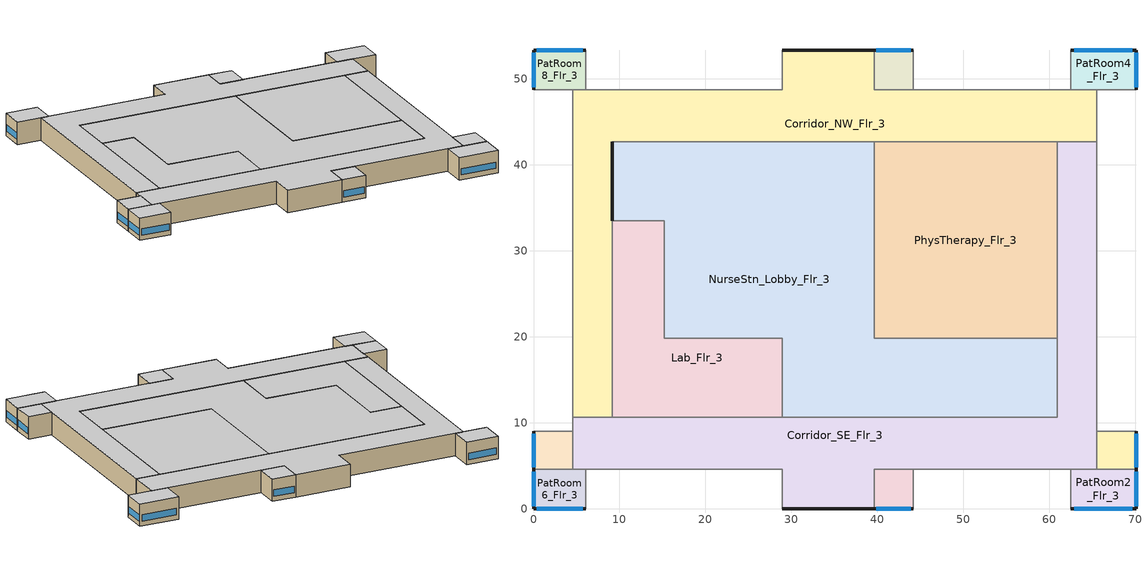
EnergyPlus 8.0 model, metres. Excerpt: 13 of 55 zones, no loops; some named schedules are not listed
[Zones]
PatRoom1_Mult10_Flr_3
 floor adiabatic (int_slab_floor): 44.2,4.57 44.2,0 39.62,0 39.62,4.57 z8.54
 wall outside (res_ext_wall): 39.62,0 44.2,0 z8.54:12.8
 wall adiabatic (int_wall): 44.2,0 44.2,4.57 39.62,4.57 39.62,0 z8.54:12.8
 window (Window_U_0.48_SHGC_0.40): 39.9,0 43.92,0 z9.45:10.67
 ceiling adiabatic (int_slab_ceiling): 39.62,4.57 39.62,0 44.2,0 44.2,4.57 z12.8
PatRoom2_Flr_3
 floor adiabatic (int_slab_floor): 70.1,4.57 70.1,0 62.48,0 62.48,4.57 z8.54
 wall outside (res_ext_wall): 62.48,0 70.1,0 70.1,4.57 z8.54:12.8
 wall adiabatic (int_wall): 70.1,4.57 62.48,4.57 62.48,0 z8.54:12.8
 window (Window_U_0.48_SHGC_0.40): 70.1,0.27 70.1,4.3 / 62.94,0 69.65,0 z9.45:10.67
 ceiling adiabatic (int_slab_ceiling): 62.48,4.57 62.48,0 70.1,0 70.1,4.57 z12.8
PatRoom3_Mult10_Flr_3
 floor adiabatic (int_slab_floor): 70.1,8.99 70.1,4.57 65.53,4.57 65.53,8.99 z8.54
 wall outside (res_ext_wall): 70.1,4.57 70.1,8.99 z8.54:12.8
 wall adiabatic (int_wall): 70.1,8.99 65.53,8.99 65.53,4.57 70.1,4.57 z8.54:12.8
 window (Window_U_0.48_SHGC_0.40): 70.1,4.84 70.1,8.73 z9.45:10.67
 ceiling adiabatic (int_slab_ceiling): 65.53,8.99 65.53,4.57 70.1,4.57 70.1,8.99 z12.8
PatRoom4_Flr_3
 floor adiabatic (int_slab_floor): 70.1,53.34 70.1,48.77 62.48,48.77 62.48,53.34 z8.54
 wall outside (res_ext_wall): 70.1,48.77 70.1,53.34 62.48,53.34 z8.54:12.8
 wall adiabatic (int_wall): 62.48,53.34 62.48,48.77 70.1,48.77 z8.54:12.8
 window (Window_U_0.48_SHGC_0.40): 69.65,53.34 62.94,53.34 / 70.1,49.04 70.1,53.07 z9.45:10.67
 ceiling adiabatic (int_slab_ceiling): 62.48,53.34 62.48,48.77 70.1,48.77 70.1,53.34 z12.8
PatRoom5_Mult10_Flr_3
 floor adiabatic (int_slab_floor): 44.2,53.34 44.2,48.77 39.62,48.77 39.62,53.34 z8.54
 wall outside (res_ext_wall): 44.2,53.34 39.62,53.34 z8.54:12.8
 wall adiabatic (int_wall): 39.62,53.34 39.62,48.77 44.2,48.77 44.2,53.34 z8.54:12.8
 window (Window_U_0.48_SHGC_0.40): 43.92,53.34 39.9,53.34 z9.45:10.67
 ceiling adiabatic (int_slab_ceiling): 39.62,53.34 39.62,48.77 44.2,48.77 44.2,53.34 z12.8
PhysTherapy_Flr_3
 floor adiabatic (int_slab_floor): 60.96,42.67 60.96,19.81 39.62,19.81 39.62,42.67 z8.54
 wall to Corridor_NW_Flr_3 (int_wall): 60.96,42.67 39.62,42.67 z8.54:12.8
 wall to Corridor_SE_Flr_3 (int_wall): 60.96,19.81 60.96,42.67 z8.54:12.8
 wall to NurseStn_Lobby_Flr_3 (int_wall): 39.62,42.67 39.62,19.81 60.96,19.81 z8.54:12.8
 ceiling adiabatic (int_slab_ceiling): 39.62,42.67 39.62,19.81 60.96,19.81 60.96,42.67 z12.8
PatRoom6_Flr_3
 floor adiabatic (int_slab_floor): 6.1,4.57 6.1,0 0,0 0,4.57 z8.54
 wall outside (res_ext_wall): 0,4.57 0,0 6.1,0 z8.54:12.8
 wall adiabatic (int_wall): 6.1,0 6.1,4.57 0,4.57 z8.54:12.8
 window (Window_U_0.48_SHGC_0.40): 0.37,0 5.73,0 / 0,4.3 0,0.27 z9.45:10.67
 ceiling adiabatic (int_slab_ceiling): 0,4.57 0,0 6.1,0 6.1,4.57 z12.8
PatRoom7_Mult10_Flr_3
 floor adiabatic (int_slab_floor): 4.57,8.99 4.57,4.57 0,4.57 0,8.99 z8.54
 wall outside (res_ext_wall): 0,8.99 0,4.57 z8.54:12.8
 wall adiabatic (int_wall): 0,4.57 4.57,4.57 4.57,8.99 0,8.99 z8.54:12.8
 window (Window_U_0.48_SHGC_0.40): 0,8.73 0,4.84 z9.45:10.67
 ceiling adiabatic (int_slab_ceiling): 0,8.99 0,4.57 4.57,4.57 4.57,8.99 z12.8
PatRoom8_Flr_3
 floor adiabatic (int_slab_floor): 6.1,53.34 6.1,48.77 0,48.77 0,53.34 z8.54
 wall outside (res_ext_wall): 6.1,53.34 0,53.34 0,48.77 z8.54:12.8
 wall adiabatic (int_wall): 0,48.77 6.1,48.77 6.1,53.34 z8.54:12.8
 window (Window_U_0.48_SHGC_0.40): 5.73,53.34 0.37,53.34 / 0,53.07 0,49.04 z9.45:10.67
 ceiling adiabatic (int_slab_ceiling): 0,53.34 0,48.77 6.1,48.77 6.1,53.34 z12.8
NurseStn_Lobby_Flr_3
 floor adiabatic (int_slab_floor): 9.14,42.67 39.62,42.67 39.62,19.81 60.96,19.81 60.96,10.67 28.96,10.67 28.96,19.81 15.24,19.81 15.24,33.53 9.14,33.53 z8.54
 wall outside (Air_Wall): 9.14,42.67 9.14,33.53 z8.54:12.8
 wall to Corridor_NW_Flr_3 (Air_Wall): 39.62,42.67 9.14,42.67 z8.54:12.8
 wall to Corridor_SE_Flr_3 (Air_Wall): 28.96,10.67 60.96,10.67 60.96,19.81 z8.54:12.8
 wall to Lab_Flr_3 (int_wall): 9.14,33.53 15.24,33.53 15.24,19.81 28.96,19.81 28.96,10.67 z8.54:12.8
 ceiling adiabatic (int_slab_ceiling): 9.14,42.67 9.14,33.53 15.24,33.53 15.24,19.81 28.96,19.81 28.96,10.67 60.96,10.67 60.96,19.81 39.62,19.81 39.62,42.67 z12.8
Lab_Flr_3
 floor adiabatic (int_slab_floor): 9.14,33.53 15.24,33.53 15.24,19.81 28.96,19.81 28.96,10.67 9.14,10.67 z8.54
 wall to Corridor_SE_Flr_3 (int_wall): 9.14,10.67 28.96,10.67 z8.54:12.8
 wall to Corridor_NW_Flr_3 (int_wall): 9.14,33.58 9.14,10.67 z8.54:12.8
 ceiling adiabatic (int_slab_ceiling): 9.14,33.53 9.14,10.67 28.96,10.67 28.96,19.81 15.24,19.81 15.24,33.53 z12.8
Corridor_SE_Flr_3
 floor adiabatic (int_slab_floor): 4.57,4.57 4.57,10.67 60.96,10.67 60.96,42.67 65.53,42.67 65.53,4.57 39.62,4.57 39.62,0 28.96,0 28.96,4.57 z8.54
 wall outside (res_ext_wall): 28.96,0 39.62,0 z8.54:12.8
 wall adiabatic (int_wall): 39.62,0 39.62,4.57 65.53,4.57 65.53,42.67 / 4.57,10.67 4.57,4.57 28.96,4.57 28.96,0 z8.54:12.8
 wall to Corridor_NW_Flr_3 (Air_Wall): 65.53,42.67 60.96,42.67 / 9.14,10.67 4.57,10.67 z8.54:12.8
 ceiling adiabatic (int_slab_ceiling): 4.57,4.57 28.96,4.57 28.96,0 39.62,0 39.62,4.57 65.53,4.57 65.53,42.67 60.96,42.67 60.96,10.67 4.57,10.67 z12.8
Corridor_NW_Flr_3
 floor adiabatic (int_slab_floor): 4.57,10.67 4.57,48.77 28.96,48.77 28.96,53.34 39.62,53.34 39.62,48.77 65.53,48.77 65.53,42.67 9.14,42.67 9.14,10.67 z8.54
 wall outside (Air_Wall): 9.14,33.58 9.14,42.67 z8.54:12.8
 wall outside (res_ext_wall): 39.62,53.34 28.96,53.34 z8.54:12.8
 wall adiabatic (int_wall): 65.53,42.67 65.53,48.77 39.62,48.77 39.62,53.34 / 28.96,53.34 28.96,48.77 4.57,48.77 4.57,10.67 z8.54:12.8
 ceiling adiabatic (int_slab_ceiling): 4.57,10.67 9.14,10.67 9.14,42.67 65.53,42.67 65.53,48.77 39.62,48.77 39.62,53.34 28.96,53.34 28.96,48.77 4.57,48.77 z12.8
[Building]
Hospital: -90, City, 0.04, 0.2, FullInteriorAndExterior, 25, 6
[Site:Location]
Site:Location=Burlington International Ap_VT_USA Design_Conditions; Latitude {N+ S-}=44.47; Longitude {W- E+}=-73.15; Time Zone Relative to GMT {GMT+/-}=-5; Elevation {m}=101
[SizingPeriod:DesignDay] Day of Month=21; Dry-Bulb Temperature Range Modifier Type=DefaultMultipliers; Humidity Condition Type=Wetbulb; Barometric Pressure {Pa}=100118; Rain {Yes/No}=No; Snow on ground {Yes/No}=No; Daylight Savings Time Indicator=No
Name | Month | Day Type | Maximum Dry-Bulb Temperature {C} | Daily Dry-Bulb Temperature Range {C} | Wetbulb at Maximum Dry-Bulb {C} | Wind Speed {m/s} design conditions vs. traditional 6.71 m/s (15 mph) | Wind Direction {Degrees; N=0, S=180} | Solar Model Indicator | Clearness {0.0 to 1.1} | Wind Speed {m/s} design conditions vs. traditional 3.35 m/s (7mph) | ASHRAE Clear Sky Optical Depth for Beam Irradiance (taub) | ASHRAE Clear Sky Optical Depth for Diffuse Irradiance (taud)
Burlington International Ap Ann Htg 99.6% Condns DB | 1 | WinterDesignDay | -22.4 | 0 | -22.4 | 3 | 60 | ASHRAEClearSky | 0
Burlington International Ap Ann Clg .4% Condns DB=>MWB | 7 | SummerDesignDay | 31.3 | 10.7 | 21.7 |  | 170 | ASHRAETau |  | 4.5 | 0.459 | 2.002
[Site:WaterMainsTemperature]
Calculation Method=Correlation; Annual Average Outdoor Air Temperature {C}=7.21; Maximum Difference In Monthly Average Outdoor Air Temperatures {deltaC}=28.77
[Material]
Name | Roughness | Thickness {m} | Conductivity {W/m-K} | Density {kg/m3} | Specific Heat {J/kg-K} | Thermal Absorptance | Solar Absorptance | Visible Absorptance | Absorptance:Thermal | Absorptance:Solar | Absorptance:Visible
Std Wood 6inch | MediumSmooth | 0.15 | 0.12 | 540 | 1210 | 0.9 | 0.7 | 0.7
G01 13mm gypsum board | Smooth | 0.0127 | 0.16 | 800 | 1090 |  |  |  | 0.9 | 0.7 | 0.5
200mm Normalweight concrete wall | MediumRough | 0.2032 | 2.31 | 2322 | 832
100mm Normalweight concrete floor | MediumRough | 0.1016 | 2.31 | 2322 | 832
[Material:NoMass]
CP02 CARPET PAD: VeryRough, 0.21648, 0.9, 0.7, 0.8
Air_Wall_Material: Rough, 0.207949, 0.9, 0.7
Res_Exterior_Wall_Insulation: MediumSmooth, 2.16339, 0.9, 0.7, 0.7
[Construction]
InteriorFurnishings: Std Wood 6inch
Air_Wall: Air_Wall_Material
int_wall: G01 13mm gypsum board, G01 13mm gypsum board
int_slab_floor: 100mm Normalweight concrete floor, CP02 CARPET PAD
int_slab_ceiling: CP02 CARPET PAD, 100mm Normalweight concrete floor
res_ext_wall: 200mm Normalweight concrete wall, Res_Exterior_Wall_Insulation, G01 13mm gypsum board
Window_U_0.48_SHGC_0.40: REF D CLEAR 6MM, AIR 13MM, CLEAR 6MM
[WindowMaterial:Glazing] Optical Data Type=SpectralAverage; Thickness {m}=0.006; Infrared Transmittance at Normal Incidence=0; Front Side Infrared Hemispherical Emissivity=0.84; Conductivity {W/m-K}=0.9
Name | Solar Transmittance at Normal Incidence | Front Side Solar Reflectance at Normal Incidence | Back Side Solar Reflectance at Normal Incidence | Visible Transmittance at Normal Incidence | Front Side Visible Reflectance at Normal Incidence | Back Side Visible Reflectance at Normal Incidence | Back Side Infrared Hemispherical Emissivity
CLEAR 6MM | 0.775 | 0.071 | 0.071 | 0.881 | 0.08 | 0.08 | 0.84
REF D CLEAR 6MM | 0.429 | 0.308 | 0.379 | 0.334 | 0.453 | 0.505 | 0.82
[WindowMaterial:Gas]
AIR 13MM: Gas Type=Air; Thickness {m}=0.0127
[SurfaceProperty:OtherSideCoefficients] Combined Convective Radiative Film Coefficient=0; Constant Temperature=1; Constant Temperature Coefficient=1; External Dry-Bulb Temperature Coefficient=0; Ground Temperature Coefficient=0; Wind Speed Coefficient=0; Zone Air Temperature Coefficient=0; Sinusoidal Variation of Constant Temperature Coefficient=No; Period of Sinusoidal Variation=24
Name | Constant Temperature Schedule
surfPropOthSdCoefBasementAvgWall | scheduleOSCBasementWallSurfaceTemp
surfPropOthSdCoefBasementAvgFloor | scheduleOSCBasementFloorTemp
surfPropOthSdCoefBasementUpperWall | scheduleOSCBasementUpperWallTemp
surfPropOthSdCoefBasementLowerWall | scheduleOSCBasementLowerWallTemp
[Zone] Type=1; Ceiling Height {m}=4.2683; Floor Area {m2}=autocalculate; Part of Total Floor Area=YES
Name | Multiplier | Volume {m3}
PatRoom1_Mult10_Flr_3; PatRoom5_Mult10_Flr_3 | 10 | 89.21
PatRoom2_Flr_3; PatRoom4_Flr_3 | 1 | 148.71
PatRoom3_Mult10_Flr_3; PatRoom7_Mult10_Flr_3 | 10 | 86.26
PhysTherapy_Flr_3 | 1 | 2081.82
PatRoom6_Flr_3; PatRoom8_Flr_3 | 1 | 118.96
NurseStn_Lobby_Flr_3 | 1 | 3866.25
Lab_Flr_3 | 1 | 1129.43
Corridor_SE_Flr_3; Corridor_NW_Flr_3 | 1 | 2418.88
[InternalMass] Construction=InteriorFurnishings
Name | Zone | Surface Area {m2}
PatRoom1_Mult10_Flr_3_InternalMass_1 | PatRoom1_Mult10_Flr_3 | 41.8064
PatRoom2_Flr_3_InternalMass_1 | PatRoom2_Flr_3 | 69.6773
PatRoom3_Mult10_Flr_3_InternalMass_1 | PatRoom3_Mult10_Flr_3 | 40.4165
PatRoom4_Flr_3_InternalMass_1 | PatRoom4_Flr_3 | 69.6773
PatRoom5_Mult10_Flr_3_InternalMass_1 | PatRoom5_Mult10_Flr_3 | 41.8064
PhysTherapy_Flr_3_InternalMass_1 | PhysTherapy_Flr_3 | 975.4819
PatRoom6_Flr_3_InternalMass_1 | PatRoom6_Flr_3 | 55.7418
PatRoom7_Mult10_Flr_3_InternalMass_1 | PatRoom7_Mult10_Flr_3 | 40.4165
PatRoom8_Flr_3_InternalMass_1 | PatRoom8_Flr_3 | 55.7418
NurseStn_Lobby_Flr_3_InternalMass_1 | NurseStn_Lobby_Flr_3 | 1811.61
Lab_Flr_3_InternalMass_1 | Lab_Flr_3 | 529.5473
Corridor_SE_Flr_3_InternalMass_1 | Corridor_SE_Flr_3 | 1133.42
Corridor_NW_Flr_3_InternalMass_1 | Corridor_NW_Flr_3 | 1133.42
[People] Number of People Calculation Method=People; Fraction Radiant=0.3; Sensible Heat Fraction=AUTOCALCULATE; Activity Level Schedule=ACTIVITY_SCH; Enable ASHRAE 55 Comfort Warnings=No; Mean Radiant Temperature Calculation Type=ZoneAveraged; Work Efficiency Schedule=WORK_EFF_SCH; Clothing Insulation Schedule=CLOTHING_SCH; Air Velocity Schedule=AIR_VELO_SCH; Thermal Comfort Model 1 Type=FANGER
Name | Zone or ZoneList | Number of People Schedule | Number of People
PatRoom1_Mult10_Flr_3 | PatRoom1_Mult10_Flr_3 | BLDG_OCC_EXTD_SCH | 1.1244
PatRoom2_Flr_3 | PatRoom2_Flr_3 | BLDG_OCC_EXTD_SCH | 1.8744
PatRoom3_Mult10_Flr_3 | PatRoom3_Mult10_Flr_3 | BLDG_OCC_EXTD_SCH | 1.0873
PatRoom4_Flr_3 | PatRoom4_Flr_3 | BLDG_OCC_EXTD_SCH | 1.8744
PatRoom5_Mult10_Flr_3 | PatRoom5_Mult10_Flr_3 | BLDG_OCC_EXTD_SCH | 1.1244
PhysTherapy_Flr_3 | PhysTherapy_Flr_3 | BLDG_OCC_SCH | 26.2404
PatRoom6_Flr_3 | PatRoom6_Flr_3 | BLDG_OCC_EXTD_SCH | 1.4994
PatRoom7_Mult10_Flr_3 | PatRoom7_Mult10_Flr_3 | BLDG_OCC_EXTD_SCH | 1.0873
PatRoom8_Flr_3 | PatRoom8_Flr_3 | BLDG_OCC_EXTD_SCH | 1.4994
NurseStn_Lobby_Flr_3 | NurseStn_Lobby_Flr_3 | BLDG_OCC_EXTD_SCH | 12.9952
Lab_Flr_3 | Lab_Flr_3 | BLDG_OCC_SCH | 14.2446
Corridor_SE_Flr_3 | Corridor_SE_Flr_3 | BLDG_OCC_EXTD_SCH | 6.0978
Corridor_NW_Flr_3 | Corridor_NW_Flr_3 | BLDG_OCC_EXTD_SCH | 6.0978
[Lights] Design Level Calculation Method=Watts/Area; Return Air Fraction=0; Fraction Radiant=0.7; Fraction Visible=0.2; Fraction Replaceable=1; Return Air Fraction Calculated from Plenum Temperature=No
Name | Zone or ZoneList | Schedule | Watts per Zone Floor Area {W/m2}
PatRoom1_Mult10_Flr_3_Lights | PatRoom1_Mult10_Flr_3 | BLDG_LIGHT_EXTD_SCH | 6.67362
PatRoom2_Flr_3_Lights | PatRoom2_Flr_3 | BLDG_LIGHT_EXTD_SCH | 6.67362
PatRoom3_Mult10_Flr_3_Lights | PatRoom3_Mult10_Flr_3 | BLDG_LIGHT_EXTD_SCH | 6.67362
PatRoom4_Flr_3_Lights | PatRoom4_Flr_3 | BLDG_LIGHT_EXTD_SCH | 6.67362
PatRoom5_Mult10_Flr_3_Lights | PatRoom5_Mult10_Flr_3 | BLDG_LIGHT_EXTD_SCH | 6.67362
PhysTherapy_Flr_3_Lights | PhysTherapy_Flr_3 | BLDG_LIGHT_RADIOLOGY_SCH | 9.79516
PatRoom6_Flr_3_Lights | PatRoom6_Flr_3 | BLDG_LIGHT_EXTD_SCH | 6.67362
PatRoom7_Mult10_Flr_3_Lights | PatRoom7_Mult10_Flr_3 | BLDG_LIGHT_EXTD_SCH | 6.67362
PatRoom8_Flr_3_Lights | PatRoom8_Flr_3 | BLDG_LIGHT_EXTD_SCH | 6.67362
NurseStn_Lobby_Flr_3_Lights | NurseStn_Lobby_Flr_3 | BLDG_LIGHT_NURSEFLR234_SCH | 9.55835
Lab_Flr_3_Lights | Lab_Flr_3 | BLDG_LIGHT_SCH | 19.4827
Corridor_SE_Flr_3_Lights | Corridor_SE_Flr_3 | BLDG_LIGHT_CORRIDOR_SCH | 9.57988
Corridor_NW_Flr_3_Lights | Corridor_NW_Flr_3 | BLDG_LIGHT_CORRIDOR_SCH | 9.57988
[ElectricEquipment] Design Level Calculation Method=EquipmentLevel; Fraction Latent=0; Fraction Radiant=0.5; Fraction Lost=0
Name | Zone or ZoneList | Schedule | Design Level {W}
PatRoom1_Mult10_Flr_3_MiscPlug_Equip | PatRoom1_Mult10_Flr_3 | BLDG_EQUIP_EXTD_SCH | 449.8365
PatRoom2_Flr_3_MiscPlug_Equip | PatRoom2_Flr_3 | BLDG_EQUIP_EXTD_SCH | 749.7275
PatRoom3_Mult10_Flr_3_MiscPlug_Equip | PatRoom3_Mult10_Flr_3 | BLDG_EQUIP_EXTD_SCH | 434.8813
PatRoom4_Flr_3_MiscPlug_Equip | PatRoom4_Flr_3 | BLDG_EQUIP_EXTD_SCH | 749.7275
PatRoom5_Mult10_Flr_3_MiscPlug_Equip | PatRoom5_Mult10_Flr_3 | BLDG_EQUIP_EXTD_SCH | 449.8365
PhysTherapy_Flr_3_MiscPlug_Equip | PhysTherapy_Flr_3 | BLDG_EQUIP_SCH | 7872.14
PatRoom6_Flr_3_MiscPlug_Equip | PatRoom6_Flr_3 | BLDG_EQUIP_EXTD_SCH | 599.782
PatRoom7_Mult10_Flr_3_MiscPlug_Equip | PatRoom7_Mult10_Flr_3 | BLDG_EQUIP_EXTD_SCH | 434.8813
PatRoom8_Flr_3_MiscPlug_Equip | PatRoom8_Flr_3 | BLDG_EQUIP_EXTD_SCH | 599.782
NurseStn_Lobby_Flr_3_MiscPlug_Equip | NurseStn_Lobby_Flr_3 | BLDG_EQUIP_EXTD_SCH | 10136
Lab_Flr_3_MiscPlug_Equip | Lab_Flr_3 | BLDG_EQUIP_SCH | 11395.9
[Exterior:FuelEquipment] Fuel Use Type=Electricity
Name | Schedule | Design Level {W}
Elevators | BLDG_ELEVATORS | 162963
Elevators_Lights_Fan | ELEV_LIGHT_FAN_SCH_ADD_DF | 847.2
[Exterior:Lights]
Exterior_Lights: Schedule=Exterior_Lgt_ALWAYS_ON; Design Level {W}     !- De=13088; Control Option=AstronomicalClock
[ZoneInfiltration:DesignFlowRate] Schedule=INFIL_SCH_PNNL; Design Flow Rate Calculation Method=Flow/ExteriorArea; Flow per Exterior Surface Area {m3/s-m2}=0.00056896; Constant Term Coefficient=0; Temperature Term Coefficient=0; Velocity Term Coefficient=0.224; Velocity Squared Term Coefficient=0
Name | Zone or ZoneList
PatRoom1_Mult10_Flr_3_Infiltration | PatRoom1_Mult10_Flr_3
PatRoom2_Flr_3_Infiltration | PatRoom2_Flr_3
PatRoom3_Mult10_Flr_3_Infiltration | PatRoom3_Mult10_Flr_3
PatRoom4_Flr_3_Infiltration | PatRoom4_Flr_3
PatRoom5_Mult10_Flr_3_Infiltration | PatRoom5_Mult10_Flr_3
PhysTherapy_Flr_3_Infiltration | PhysTherapy_Flr_3
PatRoom6_Flr_3_Infiltration | PatRoom6_Flr_3
PatRoom7_Mult10_Flr_3_Infiltration | PatRoom7_Mult10_Flr_3
PatRoom8_Flr_3_Infiltration | PatRoom8_Flr_3
NurseStn_Lobby_Flr_3_Infiltration | NurseStn_Lobby_Flr_3
Lab_Flr_3_Infiltration | Lab_Flr_3
Corridor_SE_Flr_3_Infiltration | Corridor_SE_Flr_3
Corridor_NW_Flr_3_Infiltration | Corridor_NW_Flr_3
[Schedule:Compact]
scheduleOSCBasementWallSurfaceTemp: Temperature, Through:   1/31, For:AllDays, Until:24:00, 18.77, Through:   2/28, For:AllDays, Until:24:00, 18.66, Through:   3/31, For:AllDays, Until:24:00, 19.05, Through:   4/30, For:AllDays, Until:24:00, 20.07, Through:   5/31, For:AllDays, Until:24:00, 21.29, Through:   6/30, For:AllDays, Until:24:00, 24.17, Through:   7/31, For:AllDays, Until:24:00, 24.97, Through:   8/31, For:AllDays, Until:24:00, 24.98, Through:   9/30, For:AllDays, Until:24:00, 24.39, Through:  10/31, For:AllDays, Until:24:00, 21.34, Through:  11/30, For:AllDays, Until:24:00, 20.19, Through:  12/31, For:AllDays, Until:24:00, 19.22
scheduleOSCBasementFloorTemp: Temperature, Through:   1/31, For:AllDays, Until:24:00, 20.78, Through:   2/28, For:AllDays, Until:24:00, 20.75, Through:   3/31, For:AllDays, Until:24:00, 20.73, Through:   4/30, For:AllDays, Until:24:00, 20.73, Through:   5/31, For:AllDays, Until:24:00, 20.74, Through:   6/30, For:AllDays, Until:24:00, 23.13, Through:   7/31, For:AllDays, Until:24:00, 23.51, Through:   8/31, For:AllDays, Until:24:00, 23.58, Through:   9/30, For:AllDays, Until:24:00, 23.61, Through:  10/31, For:AllDays, Until:24:00, 21.2, Through:  11/30, For:AllDays, Until:24:00, 20.89, Through:  12/31, For:AllDays, Until:24:00, 20.83
scheduleOSCBasementUpperWallTemp: Temperature, Through:   1/31, For:AllDays, Until:24:00, 17.85, Through:   2/28, For:AllDays, Until:24:00, 17.78, Through:   3/31, For:AllDays, Until:24:00, 18.58, Through:   4/30, For:AllDays, Until:24:00, 19.98, Through:   5/31, For:AllDays, Until:24:00, 21.7, Through:   6/30, For:AllDays, Until:24:00, 24.67, Through:   7/31, For:AllDays, Until:24:00, 25.56, Through:   8/31, For:AllDays, Until:24:00, 25.37, Through:   9/30, For:AllDays, Until:24:00, 24.37, Through:  10/31, For:AllDays, Until:24:00, 20.99, Through:  11/30, For:AllDays, Until:24:00, 19.47, Through:  12/31, For:AllDays, Until:24:00, 18.23
scheduleOSCBasementLowerWallTemp: Temperature, Through:   1/31, For:AllDays, Until:24:00, 19.66, Through:   2/28, For:AllDays, Until:24:00, 19.52, Through:   3/31, For:AllDays, Until:24:00, 19.51, Through:   4/30, For:AllDays, Until:24:00, 20.15, Through:   5/31, For:AllDays, Until:24:00, 20.89, Through:   6/30, For:AllDays, Until:24:00, 23.68, Through:   7/31, For:AllDays, Until:24:00, 24.39, Through:   8/31, For:AllDays, Until:24:00, 24.61, Through:   9/30, For:AllDays, Until:24:00, 24.4, Through:  10/31, For:AllDays, Until:24:00, 21.69, Through:  11/30, For:AllDays, Until:24:00, 20.89, Through:  12/31, For:AllDays, Until:24:00, 20.19
BLDG_LIGHT_EXTD_SCH: Through: 12/31, For: Weekdays, Until: 8:00, 0.5, Until: 16:00, 0.9, Until: 24:00, 0.5, For: SummerDesignDay, Until: 24:00, 1, For: WinterDesignDay, Until: 24:00, 0, For: Saturday, Until: 8:00, 0.5, Until: 18:00, 0.8, Until: 24:00, 0.5, For: Sunday Holidays AllOtherDays, Until: 8:00, 0.5, Until: 16:00, 0.7, Until: 24:00, 0.5
BLDG_OCC_SCH: Through: 12/31, For: Weekdays, Until: 07:00, 0, Until: 08:00, 0.1, Until: 09:00, 0.5, Until: 17:00, 0.8, Until: 18:00, 0.5, Until: 20:00, 0.3, Until: 22:00, 0.2, Until: 24:00, 0, For: SummerDesignDay, Until: 24:00, 1, For: WinterDesignDay, Until: 24:00, 0, For: Saturday, Until: 07:00, 0, Until: 08:00, 0.1, Until: 09:00, 0.3, Until: 17:00, 0.4, Until: 19:00, 0.1, Until: 24:00, 0, For: Sunday Holidays AllOtherDays, Until: 08:00, 0, Until: 16:00, 0.05, Until: 24:00, 0
BLDG_OCC_EXTD_SCH: Through: 12/31, For: Weekdays, Until: 07:00, 0.4, Until: 08:00, 0.5, Until: 09:00, 0.6, Until: 17:00, 0.8, Until: 18:00, 0.6, Until: 20:00, 0.5, Until: 24:00, 0.4, For: SummerDesignDay, Until: 24:00, 1, For: WinterDesignDay, Until: 24:00, 0, For: Saturday, Until: 07:00, 0.4, Until: 08:00, 0.5, Until: 17:00, 0.6, Until: 19:00, 0.5, Until: 24:00, 0.4, For: Sunday Holidays AllOtherDays, Until: 08:00, 0.4, Until: 16:00, 0.6, Until: 24:00, 0.4
ACTIVITY_SCH: Through: 12/31, For: AllDays, Until: 24:00, 120
WORK_EFF_SCH: Through: 12/31, For: AllDays, Until: 24:00, 0
AIR_VELO_SCH: Through: 12/31, For: AllDays, Until: 24:00, 0.2
CLOTHING_SCH: Through: 04/30, For: AllDays, Until: 24:00, 1, Through: 09/30, For: AllDays, Until: 24:00, 0.5, Through: 12/31, For: AllDays, Until: 24:00, 1
